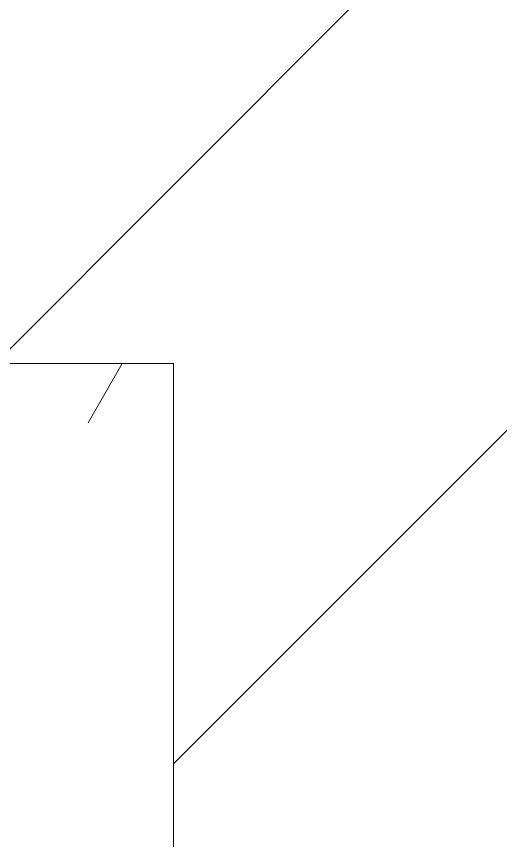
# Model space of a CAD drawing. Header units: millimetres. Extents: x 81773 to 282675, y -8553 to 29000.
# Drawn here: x 111910.8 to 111970, y 6561.7 to 6662.4 of the extents above; entities that cross this region are included whole.
import ezdxf

# ---------------------------------------------------------------- set-up
doc = ezdxf.new("R2010")
doc.units = ezdxf.units.MM
doc.layers.add('A-WALL', color=7, linetype='Continuous', lineweight=9)
doc.layers.add('I-WALL', color=7, linetype='Continuous', lineweight=9)
doc.layers.add('A-WALL-1', color=9, linetype='Continuous', lineweight=9, true_color=0x808080)
doc.layers.add('I-WALL-2', color=9, linetype='Continuous', lineweight=9, true_color=0x808080)
pattern_1 = [(45, (0, 0), (-35.35534, 35.35534), [])]

msp = doc.modelspace()

# ---------------------------------------------------------------- hatches: boundary and pattern name
at = {"layer": 'I-WALL'}
h = msp.add_hatch(dxfattribs=at)
h.set_pattern_fill('FP_5', color=256, style=0, pattern_type=2)
h.set_pattern_definition(pattern_1)
h.paths.add_polyline_path([(112010, 5400), (112010, 10380), (111930, 10380), (111930, 5400)])
h = msp.add_hatch(dxfattribs=at)
h.set_pattern_fill('FP_5', color=256, style=0, pattern_type=2)
h.set_pattern_definition(pattern_1)
h.paths.add_polyline_path([(111574.77, 6620), (111930, 6620), (111930, 6700), (111635.36, 6700), (111574.77, 6683.77), (111574.77, 6700), (111230, 6700), (111230, 6620), (111260, 6620)])
h.paths.add_polyline_path([(110250, 6620), (110280, 6620), (110280, 6700), (109750, 6700), (109750, 6620), (109972.74, 6620)])
at = {"layer": 'I-WALL-2'}
h = msp.add_hatch(dxfattribs=at)
h.set_pattern_fill('FP_35', color=256, style=0, pattern_type=2)
h.set_pattern_definition([(0, (0, 0), (121.92, 30.48), [10.058, -81.382, 10.058, -81.382, -487.68]), (0, (0, 0), (121.92, 30.48), [-182.88, 10.058, -172.822, 10.058, -81.382, -213.36]), (0, (0, 0), (121.92, 30.48), [-457.2, 10.058, -50.902, 10.058, -142.342]), (120, (45.72, 15.24), (-87.356454, 90.345817), [10.058, -81.382, 10.058, -81.382, -487.68]), (120, (45.72, 15.24), (-87.356454, 90.345817), [-182.88, 10.058, -172.822, 10.058, -81.382, -213.36]), (120, (45.72, 15.24), (-87.356454, 90.345817), [-457.2, 10.058, -50.902, 10.058, -142.342]), (240, (60.96, 76.2), (-34.563546, -120.825817), [10.058, -81.382, 10.058, -81.382, -487.68]), (240, (60.96, 76.2), (-34.563546, -120.825817), [-182.88, 10.058, -172.822, 10.058, -81.382, -213.36]), (240, (60.96, 76.2), (-34.563546, -120.825817), [-457.2, 10.058, -50.902, 10.058, -142.342])])
h.paths.add_polyline_path([(111910, 5180), (111930, 5180), (111930, 6620), (111910, 6620), (111910, 5715.57)])

# ---------------------------------------------------------------- linework, layer by layer
at = {"layer": 'A-WALL'}
msp.add_line((111930, 6620), (111260, 6620), dxfattribs=at)
at = {"layer": 'A-WALL-1'}
msp.add_line((111930, 6620), (111930, 5180), dxfattribs=at)

doc.saveas('drawing.dxf')
